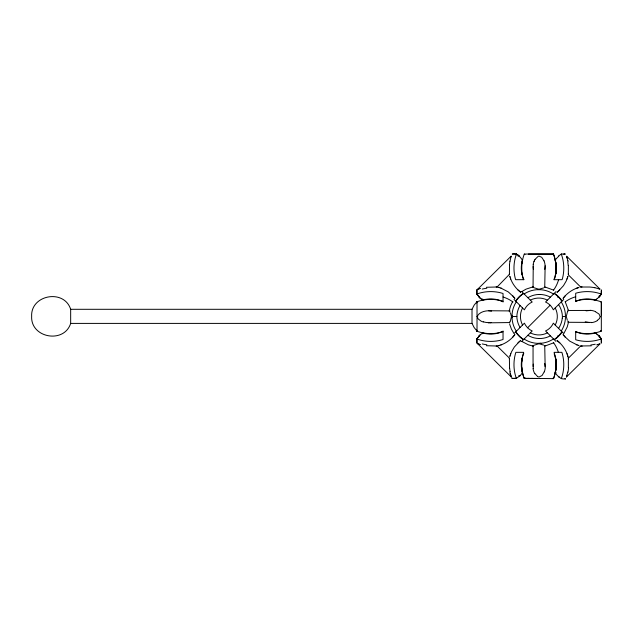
<?xml version="1.0" encoding="UTF-8"?>
<svg xmlns="http://www.w3.org/2000/svg" width="633" height="633" viewBox="0 0 633 633"><rect width="100%" height="100%" fill="white"/><g stroke="black" fill="none" stroke-linecap="round" stroke-linejoin="round"><path stroke-width="0.95" d="M502.27 301.601A19.378 13.697 0 0 0 482.639 300.153L482.639 298.934M599.332 336.147L601.326 338.892L601.326 342.588M561.249 331.075A26.744 26.744 0 0 0 565.483 316.5L565.269 312.955A26.744 26.744 0 0 0 561.249 301.925M599.245 295.856L599.008 297.146M477.575 316.231L477.614 318.067A4.858 4.573 -89.3 0 0 478.429 319.127L480.827 320.955A14.876 14.298 -26.5 0 0 481.729 321.453L482.37 321.675A15.501 14.108 -5.6 0 0 483.303 321.983M512.002 316.524L516.845 316.5A22.764 22.748 -44.8 0 1 520.081 305.502M601.318 343.228L601.318 338.892L599.942 336.978M512.002 316.247L512.002 316.057A26.744 26.744 0 0 1 516.014 302.265L516.338 301.759M601.334 289.819L601.318 294.108L599.847 296.173L601.318 294.108L601.342 290.974M533.049 287.153L533.247 264.333M545.14 265.797L544.744 286.868L553.764 290.207M477.654 330.347L477.021 331.241L477.021 301.759L477.654 302.653M476.57 302.914L476.586 301.925A29.711 21.008 0 0 1 500.553 300.572L503.037 301.276M479.672 297.732L476.736 294.068L476.926 289.621M545.155 266.366L544.784 269.405M533.231 368.612L533.287 364.102M499.619 287.659L497.127 286.986L509.415 274.342M562.302 318.114L562.42 316.5L565.483 316.5M594.854 287.73A15.208 4.835 3.9 0 0 589.671 287.026L580.643 287.01L568.339 274.857L568.379 265.338M568.402 273.733L568.363 274.469M568.584 321.881L567.239 326.913L563.781 333.607L553.353 323.178A15.944 15.944 0 0 1 545.559 330.972L555.964 341.385M509.161 311.167L510.515 306.087L512.738 301.348M600.226 316.611L599.435 318.589L597.315 320.377M568.363 367.607L568.379 358.143L568.442 359.433M509.533 264.863L509.407 274.136M509.423 274.849L509.343 274.239M509.312 358.682L509.383 358.104L497.142 346.022L499.619 345.341M509.992 261.215L511.132 256.175L477.63 289.273L480.526 288.387M521.734 263.178L521.845 262.632M521.734 359.686L521.845 359.14A19.378 13.697 -90 0 1 521.948 358.674M556.011 369.648L555.909 370.163M567.777 372.038L566.472 376.936L566.994 375.345M533.065 366.46L533.049 345.847M555.909 273.654L556.019 273.1A19.378 13.697 -90 0 0 555.22 260.052L556.027 259.079M566.456 376.975L599.934 343.917L596.713 344.874M554.334 279.683L554.848 277.8A29.711 21.008 90 0 0 553.479 254.062L524.282 254.047A29.711 21.008 -90 0 0 522.905 277.8L523.42 279.683M510.776 257.204L511.116 256.215M510.04 355.762L509.818 356.434L511.559 351.742L514.281 347.106L519.131 341.852M567.714 277.032L567.936 276.36L566.195 281.044L563.473 285.689L558.623 290.943M510.451 354.527L510.728 353.697M567.026 279.09L567.303 278.259M544.206 371.832L542.093 375.464L539.126 376.983A3.118 2.943 -2 0 1 537.615 376.508M534.007 261.461L534.284 260.78M477.519 316.191A2.216 1.852 -89 0 0 477.496 315.804C479.719 312.156 484.427 310.89 488.454 310.748L509.47 310.906M510.214 321.588L511.417 316.793A2.674 0.902 89.3 0 0 511.401 316.342L510.475 312.884M567.619 311.238L566.329 316.215A2.706 0.91 89.2 0 0 566.353 316.658L567.271 320.084M70.667 323.4C64.123 344.043 30.55 337.951 31.65 316.35C30.55 294.741 64.123 288.648 70.667 309.3L70.667 323.4L472.012 323.4L474.133 327.538L476.641 330.592M472.012 323.4L472.012 309.3L474.133 305.153L476.641 302.107M532.915 286.955L533.358 286.82M534.956 259.451L538.113 256.381A3.094 2.959 3.2 0 1 539.118 256.159L541.706 257.283L544.056 260.859M479.648 335.292L477.021 339.035L476.942 343.284L476.736 338.932L480.02 334.992M599.728 296.347L599.301 296.893L599.285 295.943M503.037 331.724L500.553 332.428A29.711 21.008 0 0 1 476.586 331.075L476.95 330.576M601.073 302.234L601.35 301.909L601.318 331.099A29.711 21.008 0 0 1 577.573 332.467L575.69 331.961M556.431 258.581L558.812 256.128M512.524 337.421L514.906 334.62C510.926 339.842 505.292 343.798 498.946 345.563M565.435 295.579L563.053 298.38C567.033 293.15 572.675 289.21 579.021 287.437L576.283 288.347M555.964 291.615L545.559 302.02A15.944 15.944 0 0 1 553.353 309.814L563.758 299.409M527.606 327.775L550.148 305.225M557.871 297.51L558.623 296.758M521.79 341.385L532.195 330.972A15.944 15.944 0 0 1 524.401 323.178L513.996 333.591L511.393 329.057L509.636 324.128M591.293 345.824L580.643 345.99L568.379 358.167L567.714 355.762M558.235 291.259L556.993 292.319L559.801 289.938M519.519 341.527L520.761 340.467L517.952 342.849M601.049 294.005A29.711 21.008 0 0 1 601.31 294.1A29.759 21.039 0 0 0 577.573 292.739L575.69 293.245L575.69 301.601A19.378 13.697 0 0 1 595.321 300.153L596.064 299.544M481.705 333.615L480.589 334.533M596.057 299.551L596.808 298.934M597.038 298.744L597.56 298.325M479.901 335.086L480.764 334.382M597.536 298.341L598.549 297.518M599.04 297.114L598.517 297.542M552.783 254.561L553.479 254.062A29.711 21.008 -90 0 1 555.283 275.751M558.464 256.104L561.273 254.062L564.32 254.062M552.957 254.434L553.479 254.062L528.389 254.055M525.026 377.727L524.132 378.352A29.711 21.008 90 0 1 521.861 367.417M524.132 293.965L524.638 293.641A26.744 26.744 0 0 1 536.523 289.716L541.065 289.724A26.744 26.744 0 0 1 553.511 294.068M521.766 291.599L526.047 289.146L533.026 286.86M533.864 345.325L538.881 343.735M512.603 378.138L512.002 378.455L516.338 378.352L520.081 375.733L522.534 372.734A19.378 13.697 90 0 1 523.776 353.499M553.764 342.793L544.744 346.132L545.155 366.649L544.736 363.437M543.597 287.92L538.968 289.265M477.693 289.241L479.664 288.521M599.926 343.925L597.876 344.613M500.845 344.922L501.676 344.653M575.69 301.039L577.573 300.533A29.711 21.008 0 0 1 601.342 301.909L601.318 314.823M586.087 310.835L589.948 310.455M491.366 322.49L490.061 322.727M485.218 299.472L485.764 299.362M581.727 299.472L582.273 299.362M496.201 333.536L495.758 333.631M592.71 333.536L592.195 333.638M486.366 287.279L497.127 286.986L496.193 286.884M591.388 322.403L568.474 322.284M580.651 287.01L582.043 286.923M512.089 378.431L513.331 378.384M540.986 343.284L538.43 343.379M496.193 346.116L497.15 346.022L486.366 345.721M538.881 294.464L540.178 294.464M513.632 378.376L515.547 378.36M512.247 254.031L516.496 254.031L519.242 256.025L522.534 260.052A19.378 13.697 -90 0 0 523.8 279.343M565.451 254.055L564.509 254.062M563.663 254.062L564.858 254.062M512.532 254.031C513.695 252.686 521.394 255.954 517.968 256.025M561.74 254.062L561.273 254.062A29.711 21.008 90 0 1 562.642 277.8L562.128 279.683L553.78 279.683M522.043 260.052L522.534 260.052A19.378 13.697 90 0 0 521.457 265.021M555.22 260.052L555.679 260.052M523.974 279.683L515.626 279.683L515.112 277.8A29.711 21.008 90 0 1 516.488 254.039M70.667 309.3L472.012 309.3M476.926 316.5L477.393 316.5M488.32 322.838L509.28 322.561M522.043 372.734L522.534 372.734A19.378 13.697 -90 0 1 521.845 370.163L521.742 369.648M554.168 353.894A19.378 13.697 -90 0 1 555.22 372.734L556.138 372.734M525.422 378.36L524.132 378.352A29.711 21.008 -90 0 1 522.953 354.82L523.657 352.336L515.863 352.336L515.159 354.82A29.711 21.008 -90 0 0 516.338 378.352A29.711 21.008 90 0 1 516.251 378.107M518.704 256.056L519.274 256.064M527.859 378.368L528.69 378.376M526.711 378.36L529.607 378.376M525.319 378.36L527.036 378.368M531.103 378.392L534.165 378.415M529.536 378.376L531.261 378.392M535.7 378.423L537.52 378.439M533.904 378.407L535.732 378.423M531.855 378.392L532.622 378.399M540.353 378.471L553.511 378.637A29.711 21.008 90 0 0 555.236 356.783M540.408 378.471L537.116 378.439M589.426 310.439L568.481 310.479L565.166 301.609M488.454 310.748L491.58 311.12M555.22 372.734C557.61 376.319 560.838 379.658 565.419 378.953M538.881 289.265L533.864 287.675M538.968 343.735L543.597 345.08M589.268 322.529L585.24 321.825M582.241 346.093L580.722 345.998M533.358 346.18L528.468 344.866L521.766 341.401M592.195 299.362L592.749 299.472M495.718 299.369L496.24 299.472M582.273 333.638L581.79 333.544M485.693 333.631L485.25 333.536M594.87 287.722L599.934 289.083L566.622 256.175L567.777 260.677M480.526 344.613L477.638 343.727L511.298 376.983M598.604 288.608L599.91 289.067M500.845 288.078L508.275 291.9L513.521 296.75M564.438 336.25L569.684 341.1L577.114 344.922M578.348 345.341L579.021 345.563L576.283 344.653M498.946 287.437L501.676 288.347M479.664 344.479L477.693 343.759M595.471 311.745L598.968 314.008L600.219 316.46M564.905 378.661L565.483 378.969M537.599 376.532L534.972 373.66M524.132 339.035L524.638 339.359A26.744 26.744 0 0 0 553.511 338.932M524.282 254.047L524.947 254.529M552.933 378.218L553.511 378.637A29.711 21.008 -90 0 0 554.801 354.82L554.097 352.336L561.89 352.336L562.595 354.82A29.711 21.008 -90 0 1 561.249 378.787M599.04 335.886L598.027 335.055M599.008 335.854L599.815 336.803M597.56 334.675L596.792 334.05M598.058 335.079L597.061 334.271M480.13 298.096L480.819 298.657M480.202 298.159L477.021 293.965M480.764 298.618L481.325 299.077M601.326 338.892A29.711 21.008 0 0 1 577.573 340.261L575.69 339.755L575.69 331.399A19.378 13.697 0 0 0 595.321 332.847L596.064 333.456M596.563 333.86L595.811 333.251M481.27 299.029L482.639 300.153M510.04 277.032L509.818 276.36C511.591 282.698 515.523 288.355 520.761 292.319L519.519 291.259M559.801 342.849L556.993 340.467C562.223 344.447 566.171 350.089 567.936 356.434M517.952 289.938L519.131 290.943M521.79 291.615L532.195 302.02A15.944 15.944 0 0 0 524.401 309.814L513.996 299.409M557.934 335.553L558.385 336.012M564.114 335.862L563.053 334.62L565.435 337.421M513.846 297.138L514.906 298.38L512.524 295.579M601.073 330.766L601.318 331.099L600.859 330.426M476.586 301.925L476.95 302.424M516.338 331.241L516.037 330.766A26.744 26.744 0 0 1 512.089 318.858L512.002 316.777M510.649 375.092L511.298 376.975M567.026 353.697L567.303 354.527M510.451 278.259L510.728 279.09M566.741 256.579L567.152 258.05M511.29 376.92L510.404 373.589M533.429 269.547L533.065 266.556M555.909 262.632L556.019 263.178A19.378 13.697 90 0 1 554.12 278.995M555.909 359.14L556.019 359.686M521.845 273.654L521.734 273.1M510.016 371.618L510.135 372.283M476.934 289.653L477.021 293.641M509.549 368.097L509.391 358.159M476.57 330.086L476.586 331.075M595.321 299.694L595.321 300.153M595.321 332.847L595.321 333.33M503.037 302.028L503.037 293.483L500.553 292.778A29.711 21.008 0 0 0 476.736 294.068M503.037 330.98L503.037 339.517L500.553 340.222A29.711 21.008 0 0 1 476.736 338.932M482.639 333.765L482.639 332.847A19.378 13.697 0 0 0 502.27 331.399M477.614 318.067A4.352 4.352 0 0 1 477.543 315.796M565.316 301.791A30.218 21.364 0 0 1 575.69 296.758M503.037 296.988A30.218 21.364 0 0 1 512.928 302.004M479.632 297.439A22.764 0.665 -88.3 0 1 479.64 297.803M479.648 335.387A22.764 0.673 88.3 0 1 479.64 335.751M478.991 297.154A22.851 0.673 -88.3 0 1 479.039 296.648M479.046 336.392A22.843 0.673 88.3 0 1 478.991 335.791M561.74 332.531A27.923 27.923 0 0 1 554.912 339.359M523.127 339.557A27.923 27.923 0 0 1 515.626 331.961M515.626 301.039A27.923 27.923 0 0 1 523.127 293.443M554.912 293.641A27.923 27.923 0 0 1 561.74 300.469M561.89 331.724A27.591 27.591 0 0 1 554.097 339.517M523.657 339.517A27.591 27.591 0 0 1 515.863 331.724M515.863 301.276A27.591 27.591 0 0 1 523.657 293.483M554.097 293.483A27.591 27.591 0 0 1 561.89 301.276M555.22 307.947A18.452 18.452 0 0 1 555.22 325.053M547.426 332.847A18.452 18.452 0 0 1 530.327 332.847M522.534 325.053A18.452 18.452 0 0 1 522.534 307.947M530.327 300.153A18.452 18.452 0 0 1 547.426 300.153M538.881 338.528A22.764 22.748 45.2 0 1 527.875 335.292M520.057 327.467A22.764 22.748 45.2 0 1 516.829 316.46M527.914 297.676A22.764 22.748 -44.8 0 1 538.912 294.456M550.409 335.822A22.851 22.828 44.6 0 1 538.92 338.536M562.278 318.201A22.851 22.828 44.6 0 1 558.52 328.48M558.575 304.592A22.859 22.843 -44.6 0 1 562.42 316.563M540.115 294.472A22.859 22.843 -44.6 0 1 550.362 297.154M558.623 279.683A30.218 21.364 -90 0 1 553.582 290.056M553.369 342.453A30.218 21.364 -90 0 1 558.385 352.336M516.196 254.846A29.711 21.008 -90 0 1 516.488 254.039M521.861 361.886A29.711 21.008 90 0 1 522.201 358.61M518.672 375.765A22.764 0.673 1.7 0 1 520.184 375.725M558.48 376.841A22.764 0.673 1.7 0 1 559.263 376.896M522.027 274.461A19.378 13.697 90 0 1 521.457 271.264M486.856 344.779A14.947 3.529 6.8 0 1 482.235 343.941M510.095 371.508A14.773 4.059 86.2 0 1 509.644 368.05M510.214 374.15A13.356 3.529 85.7 0 1 509.905 372.766M595.242 344.233A14.733 3.561 -6.1 0 1 590.858 344.969M568.561 367.678A14.662 4.716 -87.1 0 1 567.936 372.283M544.617 345.396A15.437 1.116 18.4 0 1 544.886 345.966M532.891 345.903A15.825 1.068 -19.1 0 1 532.931 345.634M534.83 373.755A14.219 13.728 -70.5 0 1 533.057 368.643M545.274 366.657A14.527 13.973 76.1 0 1 544.293 371.864M482.235 289.059A14.947 3.529 -6.8 0 1 486.856 288.221M509.486 264.839A14.44 3.909 -86.7 0 1 509.953 261.152M567.793 262.03A14.377 3.964 87 0 1 568.173 265.417M567.872 260.527A14.163 4.573 87.8 0 1 568.07 261.658M544.886 287.034A15.437 1.116 -18.4 0 1 544.617 287.604M532.931 287.366A15.825 1.068 19.1 0 1 532.891 287.097M544.024 260.867A14.29 13.641 -79.9 0 1 545.1 265.797M533.223 264.325A14.48 13.855 80.3 0 1 533.991 261.453M534.347 260.812A13.079 12.549 78.4 0 1 535.004 259.483M597.441 320.567A14.86 14.298 23.9 0 1 591.42 322.64M589.964 310.281A15.461 14.733 -12.3 0 1 595.534 311.634M567.936 320.963A14.274 1.424 76 0 1 567.841 322.244M567.951 310.067A14.781 1.06 -74.3 0 1 568.046 311.151M490.045 322.529A15.2 14.14 -9.8 0 1 483.383 321.786M509.81 312.029A14.242 1.464 76.1 0 1 509.921 310.771M509.834 322.965A14.741 1.021 -74.6 0 1 509.731 321.793M599.285 336.083L599.285 337.16L599.245 336.052M512.413 316.777L512.413 316.793A5.705 5.301 -89.2 0 0 512.477 317.663L512.469 315.907L512.413 316.753"/></g></svg>
